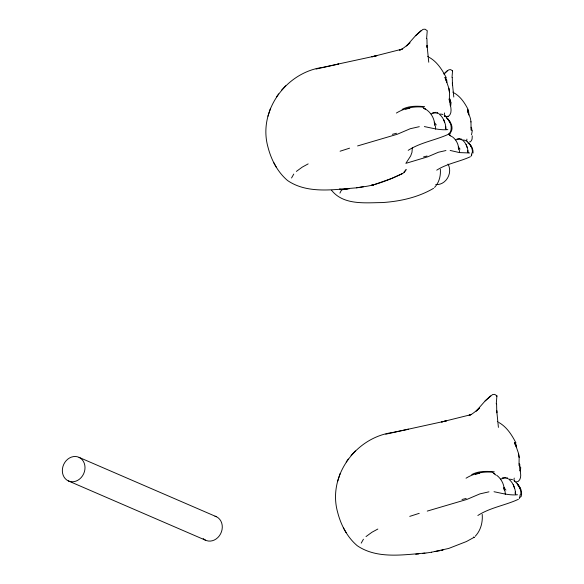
<?xml version="1.0" encoding="UTF-8"?>
<svg xmlns="http://www.w3.org/2000/svg" width="584" height="584" viewBox="0 0 584 584"><rect width="100%" height="100%" fill="white"/><g stroke="black" fill="none" stroke-linecap="round" stroke-linejoin="round"><path stroke-width="0.88" d="M446.906 82.351L446.753 80.125L445.169 77.519L448.855 88.264L449.476 92.294L449.373 100.412L449.22 98.835L449.651 102.156M470.938 121.633L471.135 130.181M519.03 465.565L519.139 457.454L518.519 453.425L514.825 442.672L516.409 445.285L516.563 447.512M472.398 152.92C472.828 148.679 470.711 144.679 467.558 141.941M520.826 494.714C521.344 489.596 518.796 484.778 515 481.479M443.971 73.964L447.264 70.876L448.994 69.766L450.702 69.627L452.542 70.868L452.016 77.49M471.295 414.479L469.127 415.239C471.624 415.786 486.246 401.726 476.164 411.136L485.114 400.96L492.626 394.521L494.692 394.361L496.911 395.85L496.269 403.829M471.646 155.147L471.784 152.993M519.921 497.393L520.089 494.794M426.612 38.675L427.247 30.696L425.035 29.2L422.969 29.361L415.458 35.799L406.508 45.975C416.589 36.566 401.967 50.625 399.471 50.085L402.354 49.071L371.877 56.816L376.804 55.677L322.762 67.386C286.094 72.277 257.734 110.748 267.976 147.139C271.217 159.768 277.539 172.024 287.583 180.551C307.666 194.253 334.15 189.486 356.977 187.8L356.642 187.836M339.917 193.114L341.815 189.347L339.523 188.931M445.424 128.327L445.614 126.721M467.623 151.906L467.784 150.57M515.081 493.487L515.27 491.881M450.68 105.828L451.089 102.426L450.461 101.507M520.337 470.981L520.745 467.58L520.125 466.667M445.081 116.143L444.971 115.391L444.935 116.428L444.285 115.099L444.555 112.931M467.339 141.795L466.682 140.927L466.908 139.123M514.738 481.304L514.628 480.552L514.592 481.588L513.942 480.26L514.212 478.092M468.624 115.004L468.726 111.902L467.419 109.734L467.82 111.427M385.783 434.189L408.362 429.211L392.419 432.547C355.751 437.438 327.39 475.909 337.64 512.299C340.873 524.928 347.195 537.185 357.24 545.712C377.322 559.406 403.807 554.647 426.634 552.96M452.41 71.438L452.542 70.868M496.75 396.536L496.911 395.85M471.522 134.853L472.332 130.407L471.814 129.648M521.074 496.699C522.746 492.202 520.534 487.012 517.183 483.866M270.523 108.281L267.961 116.209M340.18 473.441L337.618 481.362M291.555 177.974L293.774 174.061M361.211 543.135L363.438 539.222M449.622 133.4C453.272 127.728 450.096 120.282 445.344 116.318M471.113 156.118L471.755 154.855M519.278 498.561L520.052 497.035M278.663 93.9L276.56 96.798M348.319 459.053L346.217 461.959M473.69 537.156L474.106 537.338M363.642 186.763L357.423 187.719L362.416 186.829C374.213 185.894 390.484 179.427 402.661 173.47L404.325 172.258M434.532 187.435C439.139 182.617 440.884 175.784 440.336 169.258M475.208 536.287C480.756 530.491 482.859 522.257 482.201 514.394M449.775 133.386C454.491 129.122 451.052 120.954 446.402 118.012M281.393 90.367L285.722 85.768M351.05 455.52L355.386 450.928M445.03 116.53L448.366 116.406C451.877 113.865 451.257 109.033 450.425 105.354M415.458 35.799L420.889 30.696M444.044 73.898L447.264 70.876M485.114 400.96L490.545 395.857M296.351 171.426L302.286 167.097L308.169 163.885M366.007 536.579L371.942 532.25L377.826 529.046M433.584 188.318C418.042 197.472 399.982 201.429 382.089 202.582C365.073 202.699 343.509 205.386 331.551 190.267M448.738 134.145C435.576 140.255 420.662 142.321 408.194 150.336M470.383 156.731C459.455 161.804 447.081 163.52 436.73 170.17M518.402 499.298C505.233 505.416 490.326 507.474 477.851 515.49M442.285 550.186L443.146 549.989M449.585 100.901L450.381 100.477M402.617 173.484L391.667 178.456L373.775 184.778M396.39 113.048C404.208 108.215 413.355 106.237 422.436 107.047L425.641 109.325M466.047 478.201C473.865 473.369 483.012 471.397 492.093 472.208L494.268 473.339L495.823 475.055M402.091 109.412C408.946 105.704 417.056 105.967 424.604 106.646M471.748 474.573C478.603 470.865 486.713 471.127 494.261 471.799M340.085 151.22L349.575 148.168M409.742 516.38L419.232 513.329M405.654 109.259L409.931 108.018L408.391 107.872M475.318 474.412L479.588 473.179L478.048 473.025M431.131 113.873L435.08 112.851L437.555 113.216M455.768 139.912L459.046 139.058L461.834 139.846M500.787 479.033L504.737 478.004L507.211 478.376M357.591 145.934L397.288 134.247L410.245 128.721L419.305 126.677M427.247 511.095L466.952 499.4L479.902 493.881L488.961 491.83M392.346 134.335L396.529 133.276M423.575 156.892L427.05 156.016M462.002 499.495L466.193 498.437M316.127 69.029L338.705 64.05L336.428 64.532M406.084 429.693L446.468 420.838L441.533 421.976L470.456 414.786M371.767 185.223L373.57 184.814M441.533 550.303L442.365 550.135M427.079 552.88L431.583 552.216M341.764 189.866L347.392 188.851L341.815 189.347M445.95 150.533L438.431 152.234L427.678 156.819L405.851 163.359L410.654 155.964L411.954 152.424L412.362 147.788M431.518 552.216L448.687 548.449L466.47 541.521L474.069 537.346L473.493 537.375M516.088 481.888L518.023 481.566C521.534 479.026 520.913 474.186 520.081 470.507M436.533 551.274L439.891 550.727M434.89 551.581L436.489 551.318M432.649 112.705L436.197 112.325M457.024 138.941L459.966 138.627M502.306 477.865L505.853 477.486M447.84 129.612C439.84 130.385 432.109 128.108 424.364 126.575M469.631 152.971L459.513 152.592L450.147 150.446M517.497 494.765C509.496 495.546 501.773 493.261 494.02 491.728M422.933 553.362L424.999 553.165M346.049 189.085L349.203 188.793M415.706 554.238L418.859 553.946M441.416 114.143L439.175 114.055C443.76 117.727 445.731 123.633 446.059 129.334M464.302 140.131L462.44 140.058C466.251 143.109 467.886 148.007 468.156 152.738M511.073 479.303L508.832 479.216C513.424 482.888 515.387 488.793 515.716 494.495M473.624 537.236L474.128 537.258M448.673 133.758L450.344 133.911M447.592 116.252L448.366 116.406M469.426 141.883L470.069 142.014L471.376 140.715L472.076 139.102L472.281 135.875M427.656 56.29L428.145 56.465M452.877 92.111L453.286 92.257M497.312 421.444L497.802 421.626M441.971 114.208L442.869 114.559M464.762 140.189L466.368 141.051M511.628 479.369L512.533 479.719M79.059 457.367A12.936 11.008 -66.6 0 1 79.614 479.055A12.936 11.008 -66.6 0 1 62.342 470.974A12.936 11.008 -66.6 0 1 79.059 457.367L216.343 516.701M68.284 480.895L205.568 540.229M448.549 134.247L451.644 136.605M467.974 143.058C471.507 144.934 473.259 149.175 473.091 153.044M429.182 57.32C437.19 61.846 442.234 69.846 446.322 77.825M454.148 92.965C460.798 96.725 464.981 103.368 468.368 109.989M498.838 422.473C506.846 427.006 511.891 435.007 515.979 442.986M424.948 108.938L423.765 108.157C430.255 111.164 434.503 117.953 434.708 125.064M449.651 135.167L450.629 135.817M493.429 473.317L494.604 474.099M452.359 136.766C456.235 139.7 458.557 144.343 458.732 149.197M496.685 475.237C501.357 478.785 504.153 484.377 504.364 490.224M437.306 112.478L438.482 113.632M460.893 138.751L461.871 139.707M506.963 477.632L508.138 478.792M458.287 146.788L460.017 149.088M434.167 122.158L436.255 124.939M503.824 487.319L505.912 490.093M471.003 127.21L471.792 128.392M449.498 98.572L450.439 100.003M519.154 463.733L520.096 465.156M470.616 145.715L471.726 147.548L469.711 144.219M449.023 120.866L450.366 123.078L447.935 119.063M273.699 162.542L276.473 167.506M343.356 527.695L346.129 532.659M458.236 147.788L459.331 150.256L459.513 152.592M434.372 123.961L435.43 126.341L435.642 129.159M503.678 488.334L505.087 491.494L505.299 494.312M466.09 144.511L467.142 147.504M443.57 119.421L444.585 122.304M513.226 484.581L514.489 488.18M468.01 112.143L467.419 109.734L470.478 118.654L470.996 121.998M467.419 109.734L468.587 113.274M445.716 79.811L445.169 77.519L446.577 81.782M515.555 445.731L514.825 442.672L516.241 446.935M445.169 77.519L445.709 79.694M514.825 442.672L515.548 445.577M468.018 112.274L468.353 113.668M453.797 97.039L452.388 83.067L452.439 84.914L452.286 77.533M498.415 427.379L496.714 410.552L496.787 412.771L496.604 403.88M428.758 62.218L427.057 45.391L427.13 47.611L426.94 38.726M518.519 453.425L519.139 457.454M448.855 88.264L449.476 92.294M519.505 465.046L519.826 470.463M471.303 128.305L471.405 130.101M449.848 99.886L450.169 105.302M447.994 164.067A12.936 11.008 -66.6 0 1 447.526 178.083A12.936 11.008 -66.6 0 1 435.722 184.493M214.992 516.19A12.936 11.008 -66.6 0 1 220.555 533.893A12.936 11.008 -66.6 0 1 203.174 538.616M406.092 169.703L404.551 171.988L404.033 172.003L406.092 169.703M371.913 185.113L373.483 184.829L371.913 185.113M520.023 488.231L517.592 484.224L520.023 488.231"/></g></svg>
